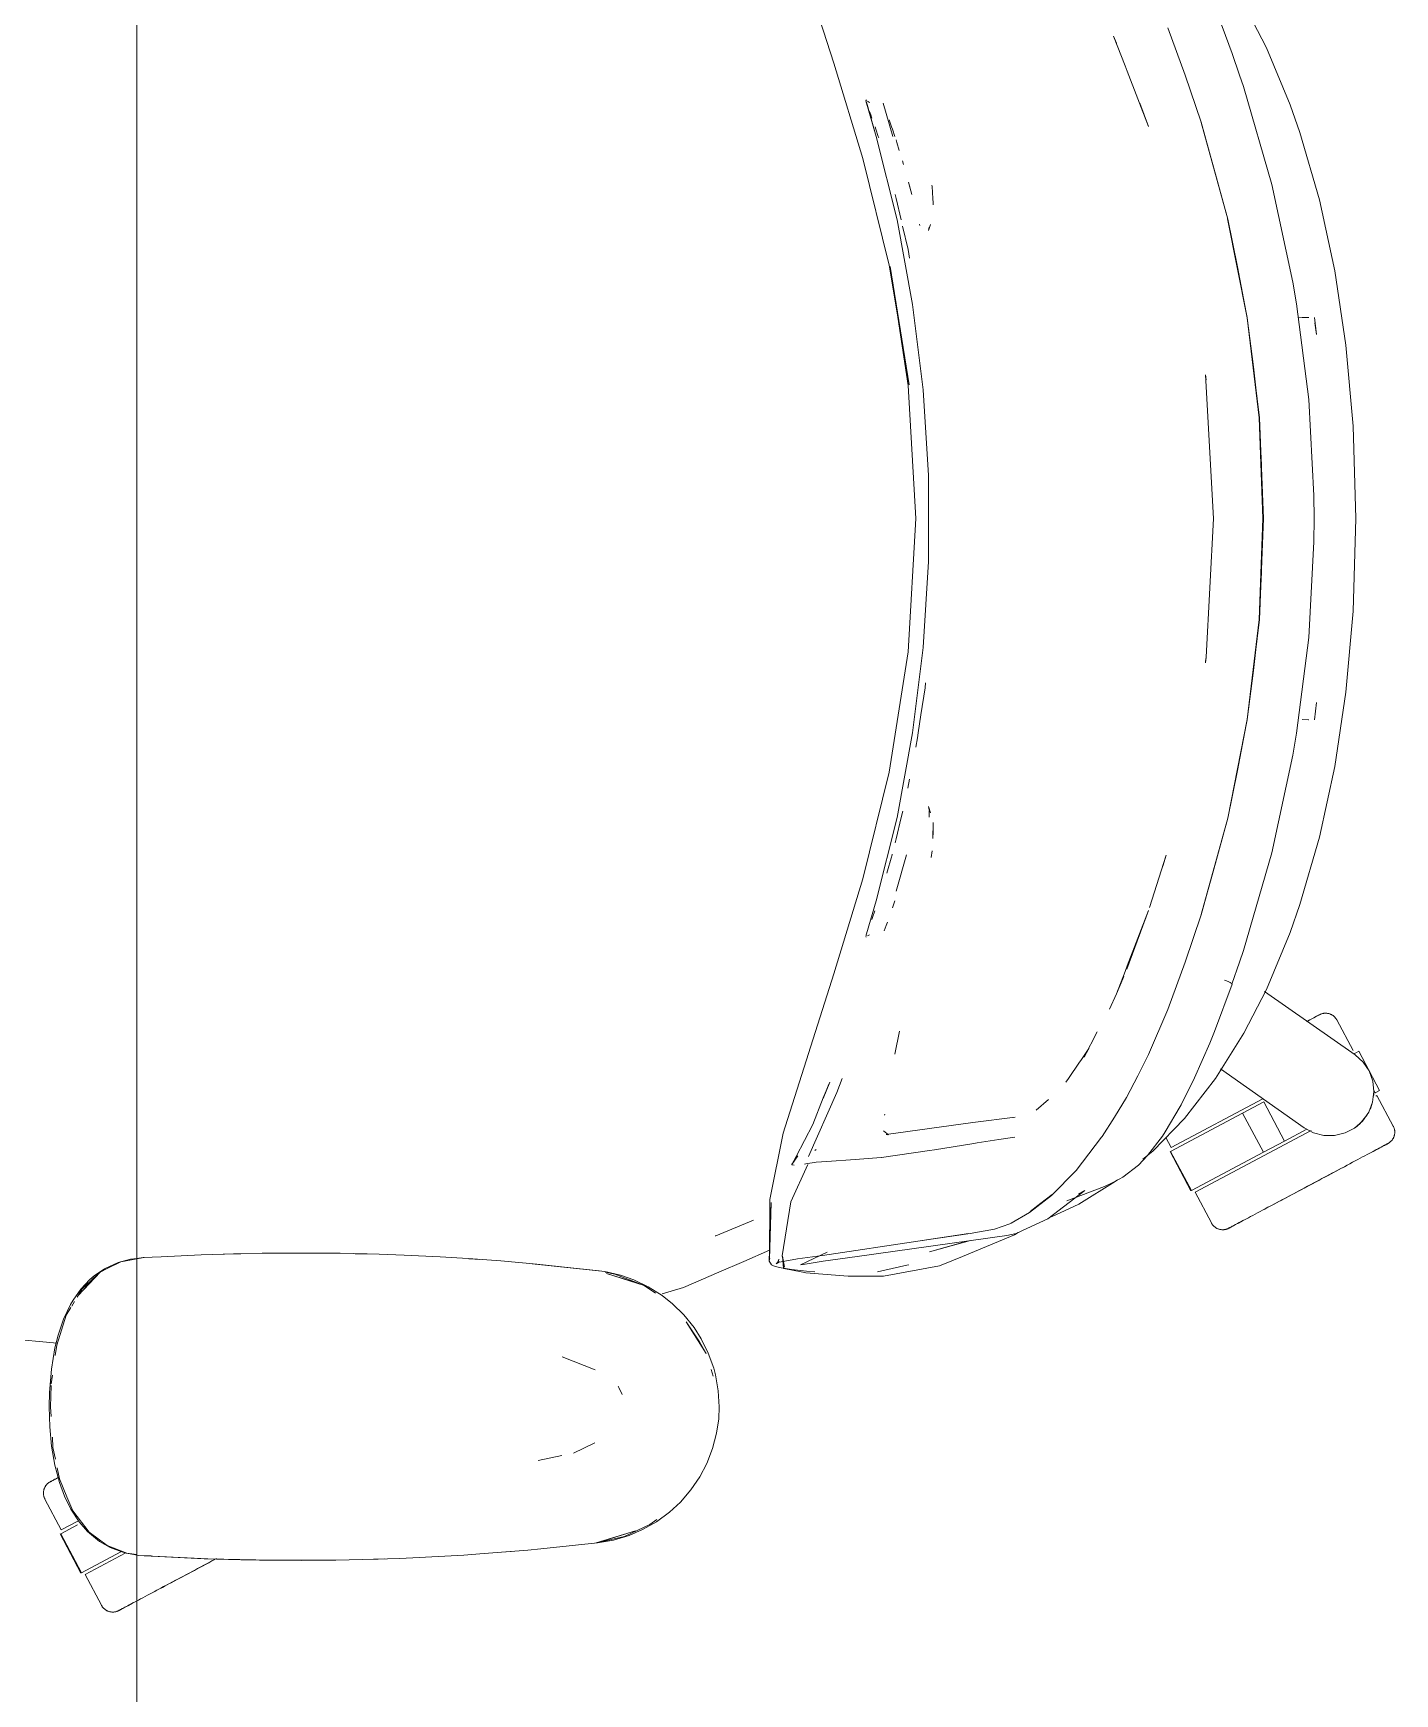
# Model space of a CAD drawing. Header units: millimetres. Extents: x 155927 to 326028, y -36033 to 97293.
# Drawn here: x 165660 to 166090, y 32821 to 33345 of the extents above; entities that cross this region are included whole.
import ezdxf

# ---------------------------------------------------------------- set-up
doc = ezdxf.new("R2010")
doc.units = ezdxf.units.MM
doc.header["$MEASUREMENT"] = 0
doc.layers.add('G-IMPT', color=8, linetype='CONTINUOUS', lineweight=9)
doc.layers.add('I-FURN', color=8, linetype='CONTINUOUS', lineweight=9)

msp = doc.modelspace()

# ---------------------------------------------------------------- linework, layer by layer
at = {"layer": 'G-IMPT'}
for p, q in [((165912.71, 33335.33), (165896.72, 33385.57)), ((166038.37, 33338.42), (166032.77, 33353.49)), ((166049.18, 33340.21), (166042.09, 33353.99)), ((166023.6, 33331.64), (166018.14, 33346.52)), ((166004.64, 33334.56), (166000.91, 33343.88)), ((166000.91, 33343.88), (166001.91, 33341.64)), ((166056.7, 33322.24), (166049.18, 33340.21)), ((165921.89, 33305.35), (165912.71, 33335.33)), ((166005.3, 33332.83), (166004.64, 33334.56)), ((166038.37, 33338.42), (166040.71, 33331.59)), ((166012.01, 33315.38), (166005.3, 33332.83)), ((166023.6, 33331.64), (166028.61, 33316.72)), ((166041.91, 33327.99), (166040.71, 33331.59)), ((165922.85, 33323.52), (165922.99, 33323.77)), ((166041.91, 33327.99), (166050.85, 33297.16)), ((165926.12, 33312.3), (165922.85, 33323.52)), ((165926.12, 33312.3), (165923.01, 33323.12)), ((165923.06, 33322.83), (165923.01, 33323.12)), ((165926.12, 33312.3), (165923.06, 33322.83)), ((165923.94, 33322.98), (165923.33, 33323.37)), ((165923.94, 33322.98), (165923.73, 33323.13)), ((165924.4, 33319.05), (165924, 33320.12)), ((165924.74, 33318.08), (165924.4, 33319.05)), ((165931.32, 33312.3), (165928.28, 33322.73)), ((166012.01, 33315.38), (166009.29, 33322.81)), ((166056.7, 33322.24), (166059.77, 33313.5)), ((165925.73, 33315.33), (165926.02, 33314.53)), ((165926.75, 33312.3), (165926.02, 33314.53)), ((165930.19, 33317.48), (165930.95, 33315.32)), ((165931.21, 33314.6), (165930.95, 33315.32)), ((165931.21, 33314.6), (165931.98, 33312.29)), ((166032.34, 33303.47), (166028.57, 33316.63)), ((166036.99, 33286.22), (166028.57, 33316.63)), ((166036.99, 33286.22), (166028.61, 33316.72)), ((166059.77, 33313.5), (166065.95, 33292.26)), ((165932.67, 33285.98), (165926.12, 33312.3)), ((165926.75, 33312.3), (165926.9, 33311.84)), ((165932.36, 33311.16), (165932.6, 33310.38)), ((165932.6, 33310.38), (165933.39, 33307.89)), ((165921.89, 33305.35), (165930.21, 33271.67)), ((165934.38, 33304.59), (165934.71, 33303.47)), ((166032.34, 33303.47), (166036.99, 33286.22)), ((165936.29, 33297.8), (165937.29, 33293.94)), ((165936.29, 33297.8), (165936.68, 33296.27)), ((165932.44, 33292.72), (165932.1, 33294)), ((165933.99, 33285.97), (165932.44, 33292.72)), ((165943.71, 33296.45), (165943.68, 33296.93)), ((165943.99, 33292.74), (165943.71, 33296.45)), ((165943.99, 33292.74), (165944.09, 33291.37)), ((166057.52, 33266.37), (166050.85, 33297.16)), ((165944.09, 33290.67), (165944.09, 33291.37)), ((166065.95, 33292.26), (166070.76, 33269.9)), ((165932.67, 33285.98), (165937.6, 33259.32)), ((165936.15, 33276.57), (165934.44, 33283.99)), ((165939.89, 33284.18), (165939.75, 33284.59)), ((165942.56, 33282.58), (165943.24, 33284.53)), ((165942.56, 33282.58), (165942.77, 33283.63)), ((166043.17, 33255.1), (166036.95, 33286.34)), ((166036.95, 33286.34), (166043.16, 33255.17)), ((166036.99, 33286.22), (166040.07, 33271.2)), ((165930.21, 33271.67), (165936.46, 33233.93)), ((165936.62, 33273.94), (165936.15, 33276.57)), ((165936.2, 33233.75), (165930.47, 33271.29)), ((165936.46, 33233.93), (165930.47, 33271.29)), ((166043.17, 33255.1), (166040.07, 33271.2)), ((166058.7, 33259.45), (166057.52, 33266.37)), ((166074.25, 33246.48), (166070.76, 33269.9)), ((165937.6, 33259.32), (165940.9, 33232.4)), ((166062.52, 33229.28), (166058.7, 33259.45)), ((166046.99, 33223.58), (166043.16, 33255.17)), ((166045.11, 33239.62), (166043.17, 33255.1)), ((166046.95, 33223.54), (166043.17, 33255.1)), ((166059.25, 33255.09), (166060.5, 33255.14)), ((166062.59, 33255.21), (166060.5, 33255.14)), ((166062.59, 33255.21), (166062.48, 33255.21)), ((166064.35, 33255.18), (166065, 33249.77)), ((166064.43, 33253.53), (166065, 33249.77)), ((166076.51, 33220.91), (166074.25, 33246.48)), ((166029.95, 33237.04), (166029.99, 33236.8)), ((166030.23, 33235.49), (166029.99, 33236.8)), ((166032.5, 33191.77), (166030, 33237.11)), ((166030, 33237.11), (166030.23, 33235.49)), ((166045.11, 33239.62), (166046.95, 33223.54)), ((165936.2, 33233.75), (165938.56, 33191.77)), ((165942.55, 33205.33), (165940.9, 33232.4)), ((166064.13, 33199.08), (166062.52, 33229.28)), ((166046.95, 33223.54), (166047.63, 33208.65)), ((166046.95, 33223.54), (166048.09, 33191.77)), ((166048.32, 33191.77), (166046.99, 33223.58)), ((166077.36, 33191.77), (166076.51, 33220.91)), ((166047.63, 33208.65), (166048.09, 33191.77)), ((165942.55, 33178.21), (165942.55, 33205.33)), ((166064.13, 33199.08), (166064.23, 33191.77)), ((165936.2, 33149.78), (165938.56, 33191.77)), ((166032.55, 33191.77), (166030.23, 33148.04)), ((166032.5, 33191.77), (166030.23, 33148.04)), ((166046.95, 33159.99), (166048.09, 33191.77)), ((166046.99, 33159.95), (166048.32, 33191.77)), ((166047.63, 33174.88), (166048.09, 33191.77)), ((166064.13, 33184.45), (166064.23, 33191.77)), ((166076.51, 33162.62), (166077.36, 33191.77)), ((166064.13, 33184.45), (166062.52, 33154.25)), ((165942.55, 33178.21), (165940.9, 33151.13)), ((166047.63, 33174.88), (166046.95, 33159.99)), ((166074.25, 33137.05), (166076.51, 33162.62)), ((166046.99, 33159.95), (166043.16, 33128.36)), ((166046.95, 33159.99), (166043.17, 33128.44)), ((166046.95, 33159.99), (166045.11, 33143.91)), ((165937.6, 33124.22), (165940.9, 33151.13)), ((166062.52, 33154.25), (166058.7, 33124.08)), ((165930.21, 33111.86), (165936.2, 33149.78)), ((166029.95, 33146.49), (166029.99, 33146.73)), ((166030.23, 33148.04), (166029.96, 33146.26)), ((166030.23, 33148.04), (166029.99, 33146.73)), ((166043.17, 33128.44), (166045.11, 33143.91)), ((165940.22, 33129.84), (165941.52, 33138.37)), ((165941.52, 33138.37), (165941.7, 33140.03)), ((166070.76, 33113.63), (166074.25, 33137.05)), ((166064.35, 33128.35), (166065, 33133.77)), ((165940.22, 33129.84), (165939.37, 33124.22)), ((166036.99, 33097.31), (166043.17, 33128.44)), ((166036.99, 33097.31), (166043.16, 33128.36)), ((166043.17, 33128.44), (166040.07, 33112.33)), ((166060.5, 33128.39), (166062.59, 33128.32)), ((166062.59, 33128.32), (166062.48, 33128.32)), ((165932.67, 33097.55), (165937.6, 33124.22)), ((165938.57, 33119.69), (165939.13, 33122.59)), ((165939.37, 33124.22), (165939.13, 33122.59)), ((166058.7, 33124.08), (166057.52, 33117.16)), ((166050.85, 33086.37), (166057.52, 33117.16)), ((165930.21, 33111.86), (165921.89, 33078.18)), ((165936.65, 33109.58), (165936.11, 33106.77)), ((166036.99, 33097.31), (166040.07, 33112.33)), ((166065.95, 33091.27), (166070.76, 33113.63)), ((165934.45, 33099.54), (165933.99, 33097.56)), ((165942.77, 33099.91), (165942.56, 33100.95)), ((165942.56, 33100.95), (165943.24, 33099)), ((165942.78, 33099.72), (165942.81, 33097.6)), ((165932.67, 33097.55), (165926.12, 33071.23)), ((165932.44, 33090.81), (165933.99, 33097.56)), ((165942.82, 33097.74), (165942.81, 33097.6)), ((165944.1, 33095.9), (165944.01, 33090.84)), ((165944.1, 33095.9), (165944.09, 33093.11)), ((166036.99, 33097.31), (166028.57, 33066.9)), ((166036.99, 33097.31), (166028.61, 33066.81)), ((166032.34, 33080.06), (166036.99, 33097.31)), ((165932.44, 33090.81), (165932.1, 33089.51)), ((165944.01, 33090.84), (165944.09, 33093.11)), ((166059.77, 33070.03), (166065.95, 33091.27)), ((165930.82, 33084.65), (165929.7, 33080.66)), ((165930.82, 33084.65), (165931.14, 33085.79)), ((165931.14, 33085.79), (165931.18, 33085.97)), ((165932.41, 33074.33), (165935.61, 33085.77)), ((165943.7, 33087.05), (165943.48, 33084.95)), ((166017.54, 33085.62), (166012.29, 33069.14)), ((166017.54, 33085.62), (166016.47, 33082.19)), ((166050.85, 33086.37), (166041.91, 33055.54)), ((165912.71, 33048.21), (165921.89, 33078.18)), ((165929.7, 33080.66), (165929.5, 33079.97)), ((166032.34, 33080.06), (166028.57, 33066.9)), ((165926.12, 33071.23), (165923.05, 33060.8)), ((165924.96, 33066.03), (165925.71, 33068.13)), ((165931.96, 33071.24), (165931.24, 33069.02)), ((166012.01, 33068.15), (166005.19, 33049.74)), ((166012.01, 33068.15), (166005.3, 33050.7)), ((166059.77, 33070.03), (166056.7, 33061.29)), ((165924.96, 33066.03), (165924.72, 33065.37)), ((165929.25, 33063.48), (165928.64, 33061.82)), ((165929.25, 33063.48), (165929.62, 33064.49)), ((166028.61, 33066.81), (166023.6, 33051.89)), ((165922.85, 33060.01), (165922.91, 33060.23)), ((165922.94, 33059.77), (165922.85, 33060.01)), ((165922.91, 33060.23), (165922.98, 33060.53)), ((165922.98, 33060.53), (165923.05, 33060.8)), ((165923.94, 33060.55), (165923.33, 33060.16)), ((165923.94, 33060.55), (165923.73, 33060.4)), ((166056.7, 33061.29), (166049.18, 33043.32)), ((166018.14, 33037.01), (166023.6, 33051.89)), ((166038.31, 33045), (166040.71, 33051.94)), ((166041.91, 33055.54), (166040.71, 33051.94)), ((165912.71, 33048.21), (165896.72, 32997.96)), ((166001.91, 33041.89), (166004.64, 33048.97)), ((166001.91, 33041.89), (166004.22, 33047.34)), ((166005.3, 33050.7), (166004.64, 33048.97)), ((166037.08, 33045.79), (166036.02, 33046.21)), ((166036.02, 33046.21), (166036.61, 33045.99)), ((165999.72, 33037.05), (166001.91, 33041.89)), ((166032.77, 33030.04), (166038.34, 33045)), ((166037.08, 33045.79), (166036.61, 33045.99)), ((166037.08, 33045.79), (166037.72, 33045.51)), ((166037.08, 33045.79), (166037.9, 33045.41)), ((166037.72, 33045.51), (166037.9, 33045.41)), ((166038.31, 33045.14), (166037.9, 33045.41)), ((166037.9, 33045.41), (166038.3, 33045.18)), ((166038.31, 33045.14), (166038.3, 33045.18)), ((166038.34, 33045), (166038.31, 33045.14)), ((166038.31, 33045.14), (166038.31, 33045)), ((166042.09, 33029.54), (166049.18, 33043.32)), ((166018.14, 33037.01), (166011.97, 33022.79)), ((165933.43, 33030.09), (165932.02, 33022.84)), ((165995.83, 33029.98), (165991.66, 33021.9)), ((166026.52, 33015.4), (166031.29, 33026.36)), ((166031.29, 33026.36), (166032.77, 33030.04)), ((166033.12, 33015.25), (166042.09, 33029.54)), ((165990.21, 33020.34), (165986.71, 33015.2)), ((165990.6, 33020.92), (165990.21, 33020.34)), ((165993.16, 33024.67), (165990.6, 33020.92)), ((165993.16, 33024.67), (165991.66, 33021.9)), ((166008.58, 33016.06), (166011.97, 33022.79)), ((165915.4, 33015.25), (165913.7, 33010.79)), ((165986.71, 33015.2), (165985.96, 33014.1)), ((166008.58, 33016.06), (166005.01, 33009.27)), ((166026.52, 33015.4), (166021.99, 33006.35)), ((166026.3, 33014.96), (166021.99, 33006.35)), ((166026.52, 33015.4), (166022.3, 33006.95)), ((166033.12, 33015.25), (166023.31, 33002.65)), ((166026.3, 33014.96), (166026.52, 33015.4)), ((165913.7, 33010.79), (165904.77, 32990.63)), ((165911.42, 33014.05), (165909.39, 33008.94)), ((165909.39, 33008.94), (165911.19, 33013.47)), ((165909.4, 33009.15), (165911.42, 33014.05)), ((165906.15, 33000.68), (165909.4, 33009.15)), ((165980.44, 33008.57), (165976.53, 33005.23)), ((166001.24, 33003.04), (166005.01, 33009.27)), ((166021.99, 33006.35), (166017.26, 32998.35)), ((166021.99, 33006.35), (166022.3, 33006.95)), ((165906.15, 33000.68), (165900.87, 32990.57)), ((165928.75, 33003.62), (165928.8, 33003.97)), ((165956.59, 33001.29), (165929.25, 32997.56)), ((165956.59, 33001.29), (165969.94, 33003.07)), ((165969.94, 33003.07), (165969.47, 33002.93)), ((166001.24, 33003.04), (165997.36, 32996.94)), ((166013.35, 32992.35), (166023.31, 33002.65)), ((165896.72, 32997.96), (165892.53, 32977.01)), ((165928.4, 32998.67), (165929.96, 32997.43)), ((165929.25, 32997.56), (165929.52, 32997.51)), ((165929.75, 32997.47), (165929.52, 32997.51)), ((165944.51, 32992.75), (165956.28, 32994.61)), ((165957.94, 32994.88), (165956.28, 32994.61)), ((165964.78, 32995.94), (165957.94, 32994.88)), ((165964.78, 32995.94), (165969.85, 32996.68)), ((165989.17, 32986.25), (165997.19, 32996.69)), ((165997.19, 32996.69), (165997.36, 32996.94)), ((166011.68, 32990.93), (166016.4, 32997.06)), ((166016.4, 32997.06), (166017.26, 32998.35)), ((165899.52, 32988.12), (165901.36, 32990.82)), ((165899.52, 32988.12), (165900.87, 32990.57)), ((165906.79, 32988.73), (165904.33, 32988.45)), ((165907.15, 32992.8), (165906.71, 32992.53)), ((165906.79, 32988.73), (165907.16, 32988.78)), ((165910.57, 32989.03), (165907.16, 32988.78)), ((165910.57, 32989.03), (165919.42, 32989.66)), ((165927.66, 32990.28), (165919.42, 32989.66)), ((165927.74, 32990.29), (165927.66, 32990.28)), ((165927.74, 32990.29), (165942.96, 32992.5)), ((165942.96, 32992.5), (165944.51, 32992.75)), ((166011.68, 32990.93), (166008.79, 32987.91)), ((166010.18, 32989.76), (166013.35, 32992.35)), ((165899.16, 32976.31), (165904.53, 32988.14)), ((165899.52, 32988.12), (165899.48, 32988.28)), ((165899.54, 32987.99), (165899.52, 32988.12)), ((165900.23, 32987.84), (165899.54, 32987.99)), ((165903.5, 32988.15), (165904.27, 32988.43)), ((165904.33, 32988.45), (165904.27, 32988.43)), ((165981.43, 32978.35), (165989.17, 32986.25)), ((166002.79, 32983.43), (166000.35, 32982.26)), ((166002.79, 32983.43), (166003.92, 32984.05)), ((166003.92, 32984.05), (166008.79, 32987.91)), ((165981.43, 32978.35), (165974.47, 32972.93)), ((165974.69, 32973.26), (165981.64, 32978.66)), ((165981.64, 32978.66), (165978.07, 32975.85)), ((165991.87, 32979.91), (165980.22, 32970.99)), ((165986.22, 32976.68), (165998.12, 32981.19)), ((165991.87, 32979.91), (165989.92, 32978.79)), ((166001.43, 32982.74), (165989.98, 32975.62)), ((166000.35, 32982.26), (165998.12, 32981.19)), ((166001.43, 32982.74), (166002.2, 32983.24)), ((165892.97, 32976.12), (165892.38, 32957.68)), ((165892.53, 32977.01), (165892.48, 32958.14)), ((165892.97, 32976.12), (165892.48, 32958.14)), ((165899.16, 32976.31), (165896.44, 32959.26)), ((165974.47, 32972.93), (165968.63, 32969.64)), ((165974.69, 32973.26), (165978.07, 32975.85)), ((165989.98, 32975.62), (165981.35, 32971.64)), ((165887.38, 32970.58), (165875.53, 32965.65)), ((165963.42, 32967.68), (165955.75, 32966.38)), ((165968.21, 32969.43), (165963.42, 32967.68)), ((165968.21, 32969.43), (165968.63, 32969.64)), ((165973.65, 32967.93), (165970.28, 32966.36)), ((165980.22, 32970.99), (165973.65, 32967.93)), ((165875.26, 32965.55), (165875.53, 32965.65)), ((165939.98, 32963.98), (165909.11, 32959.43)), ((165920.07, 32959.04), (165967.29, 32965.71)), ((165939.98, 32963.98), (165955.17, 32966.31)), ((165940.59, 32964.08), (165955.75, 32966.38)), ((165940.59, 32964.08), (165955.17, 32966.31)), ((165942.87, 32960.59), (165955.82, 32964.09)), ((165942.87, 32960.59), (165954.76, 32963.94)), ((165969.72, 32965.87), (165953.27, 32959.08)), ((165967.29, 32965.71), (165970.28, 32966.36)), ((165970.89, 32966.65), (165969.72, 32965.87)), ((165683.53, 32955.26), (165687.79, 32957.36)), ((165690.9, 32958.23), (165686.95, 32957.16)), ((165687.79, 32957.36), (165692.83, 32958.3)), ((165692.83, 32958.47), (165690.9, 32958.23)), ((165692.83, 32958.3), (165695.13, 32958.73)), ((165694.91, 32958.73), (165692.83, 32958.47)), ((165700.57, 32959.01), (165694.91, 32958.73)), ((165700.57, 32959.01), (165713.13, 32959.63)), ((165716.68, 32959.75), (165713.13, 32959.63)), ((165732.35, 32960.13), (165716.68, 32959.75)), ((165720.08, 32959.81), (165723.4, 32959.95)), ((165725.62, 32959.95), (165723.4, 32959.95)), ((165732.35, 32960.13), (165736.86, 32960.18)), ((165736.86, 32960.18), (165751.57, 32960.18)), ((165757.04, 32960.1), (165751.57, 32960.18)), ((165757.04, 32960.1), (165769.35, 32959.81)), ((165763.82, 32959.97), (165761.74, 32959.97)), ((165765.48, 32959.89), (165763.82, 32959.97)), ((165777.23, 32959.51), (165769.35, 32959.81)), ((165777.23, 32959.51), (165788.54, 32958.97)), ((165797.41, 32958.41), (165788.54, 32958.97)), ((165797.41, 32958.41), (165807.69, 32957.68)), ((165799.45, 32958.28), (165797.55, 32958.37)), ((165799.45, 32958.28), (165800.87, 32958.14)), ((165819.09, 32956.7), (165807.69, 32957.68)), ((165876.49, 32954.13), (165884.32, 32957.55)), ((165884.32, 32957.55), (165892.49, 32961.11)), ((165892.35, 32957.56), (165892.54, 32958.42)), ((165892.35, 32957.56), (165892.75, 32956.99)), ((165892.38, 32957.68), (165892.48, 32958.14)), ((165892.48, 32958.14), (165892.52, 32958.31)), ((165892.54, 32958.42), (165892.52, 32958.31)), ((165895.61, 32957.38), (165894.51, 32956.82)), ((165895.01, 32957.21), (165894.51, 32956.82)), ((165894.99, 32957.21), (165901.26, 32958.32)), ((165895.61, 32957.38), (165894.99, 32957.21)), ((165895.33, 32957.75), (165895.01, 32957.21)), ((165895.33, 32957.75), (165895.41, 32958.25)), ((165897.13, 32955.68), (165896.44, 32959.26)), ((165897.13, 32955.68), (165896.5, 32959.22)), ((165896.5, 32959.22), (165896.89, 32955.27)), ((165909.11, 32959.43), (165901.26, 32958.32)), ((165910.66, 32960.41), (165902.23, 32956.41)), ((165903.09, 32956.55), (165908.11, 32957.38)), ((165908.11, 32957.38), (165909.41, 32957.6)), ((165920.07, 32959.04), (165909.41, 32957.6)), ((165946.05, 32956.09), (165949.91, 32957.69)), ((165953.27, 32959.08), (165949.91, 32957.69)), ((165674.39, 32946.76), (165681.29, 32954.15)), ((165675.58, 32948.85), (165681.29, 32954.15)), ((165678.08, 32951.84), (165679.4, 32952.97)), ((165681.29, 32954.15), (165678.88, 32951.92)), ((165682.62, 32955.18), (165679.4, 32952.97)), ((165683.53, 32955.26), (165681.29, 32954.15)), ((165682.62, 32955.18), (165686.95, 32957.16)), ((165840.53, 32954.35), (165817.57, 32956.8)), ((165817.57, 32956.8), (165837.71, 32954.68)), ((165840.53, 32954.35), (165819.09, 32956.7)), ((165840.53, 32954.35), (165837.71, 32954.68)), ((165840.53, 32954.35), (165845.49, 32953.19)), ((165840.6, 32954.13), (165843.66, 32953.55)), ((165852.88, 32949.95), (165841.03, 32953.76)), ((165850.17, 32950.85), (165841.03, 32953.76)), ((165843.66, 32953.55), (165852.88, 32949.95)), ((165849.62, 32951.74), (165845.49, 32953.19)), ((165865.36, 32949.27), (165876.49, 32954.13)), ((165893.12, 32956.49), (165892.75, 32956.99)), ((165893.12, 32956.49), (165893.66, 32956.17)), ((165895.52, 32955.62), (165893.66, 32956.17)), ((165898.8, 32955.09), (165895.52, 32955.62)), ((165899.21, 32954.83), (165896.89, 32955.27)), ((165898.8, 32955.09), (165899.42, 32955.01)), ((165899.21, 32954.83), (165903.46, 32954.01)), ((165904.1, 32954.49), (165899.42, 32955.01)), ((165902.23, 32956.41), (165903.09, 32956.55)), ((165903.93, 32953.97), (165903.46, 32954.01)), ((165913.26, 32953.17), (165903.93, 32953.97)), ((165904.1, 32954.49), (165906.69, 32954.28)), ((165913.26, 32953.17), (165917.21, 32952.83)), ((165917.21, 32952.83), (165921.38, 32952.83)), ((165928.35, 32952.86), (165921.38, 32952.83)), ((165926.49, 32954.27), (165935.79, 32956.31)), ((165928.35, 32952.86), (165946.05, 32956.09)), ((165935.79, 32956.31), (165936.37, 32956.46)), ((165675.21, 32948.79), (165672.77, 32945.34)), ((165674.06, 32946.3), (165675.58, 32948.85)), ((165674.39, 32946.76), (165675.67, 32948.23)), ((165678.08, 32951.84), (165675.21, 32948.79)), ((165675.8, 32948.38), (165678.88, 32951.92)), ((165854.2, 32949.55), (165849.62, 32951.74)), ((165852.88, 32949.95), (165850.17, 32950.85)), ((165852.88, 32949.95), (165856.46, 32947.52)), ((165854.2, 32949.55), (165858.53, 32946.82)), ((165865.36, 32949.27), (165858.53, 32947.3)), ((165861.84, 32944.2), (165858.53, 32946.82)), ((165669.76, 32939.33), (165671.96, 32943.97)), ((165670.62, 32940.55), (165672.09, 32943)), ((165671.96, 32943.97), (165672.77, 32945.34)), ((165672.37, 32943.47), (165673.23, 32944.91)), ((165865.44, 32940.65), (165861.84, 32944.2)), ((165667.59, 32931.15), (165670.62, 32940.55)), ((165668.02, 32934.24), (165669.76, 32939.33)), ((165865.44, 32940.65), (165868.63, 32936.68)), ((165872.49, 32928.52), (165866.17, 32938.47)), ((165870.33, 32932.2), (165866.17, 32938.47)), ((165870.9, 32933.13), (165868.63, 32936.68)), ((165667.72, 32931.78), (165651.84, 32933.22)), ((165668.02, 32934.24), (165667.04, 32930.31)), ((165667.13, 32927.86), (165667.59, 32931.15)), ((165872.49, 32928.52), (165870.33, 32932.2)), ((165873.14, 32928.62), (165870.9, 32933.13)), ((165667.04, 32930.31), (165665.92, 32923.55)), ((165827.01, 32927.45), (165837.43, 32923.3)), ((165873.14, 32928.62), (165874.85, 32923.85)), ((165665.35, 32916.24), (165665.92, 32923.55)), ((165665.86, 32918.9), (165666.26, 32921.68)), ((165874.05, 32923.41), (165874.67, 32921.38)), ((165875.41, 32921.72), (165874.85, 32923.85)), ((165876.29, 32916.77), (165875.41, 32921.72)), ((165665.35, 32916.24), (165665.26, 32911.73)), ((165665.85, 32918.4), (165665.63, 32911.73)), ((165844.96, 32917.78), (165844.66, 32918.23)), ((165845.97, 32915.56), (165844.96, 32917.78)), ((165876.59, 32911.73), (165876.29, 32916.77)), ((165665.26, 32911.73), (165665.44, 32905.39)), ((165665.82, 32908.62), (165665.63, 32911.73)), ((165876.59, 32911.73), (165876.42, 32907.88)), ((165666, 32899.24), (165665.44, 32905.39)), ((165875.77, 32903.37), (165876.42, 32907.88)), ((165666.42, 32898.9), (165666.22, 32902.11)), ((165837.34, 32900.35), (165830.56, 32897.08)), ((165875.77, 32903.37), (165874.51, 32898.5)), ((165666, 32899.24), (165667, 32893.31)), ((165667.19, 32895.15), (165666.42, 32898.9)), ((165819.51, 32894.75), (165826.94, 32896.32)), ((165872.67, 32893.79), (165874.51, 32898.5)), ((165668.43, 32887.83), (165667, 32893.31)), ((165668.46, 32888.94), (165667.75, 32892.41)), ((165870.48, 32889.63), (165867.65, 32885.46)), ((165870.48, 32889.63), (165872.67, 32893.79)), ((165668.43, 32887.83), (165670.02, 32883.5)), ((165668.46, 32888.94), (165670.79, 32883.32)), ((165867.65, 32885.46), (165864.33, 32881.63)), ((165672, 32879.42), (165670.02, 32883.5)), ((165672.63, 32878.93), (165670.79, 32883.32)), ((165672, 32879.42), (165674.66, 32875.37)), ((165677.84, 32872.14), (165672.63, 32878.93)), ((165860.89, 32878.46), (165864.33, 32881.63)), ((165674.66, 32875.37), (165677.32, 32872.34)), ((165846.68, 32870.82), (165854.74, 32874.56)), ((165852.37, 32872.95), (165856.81, 32875.46)), ((165856.85, 32876.15), (165854.74, 32874.56)), ((165860.89, 32878.46), (165856.81, 32875.46)), ((165681.06, 32869.26), (165677.32, 32872.34)), ((165683.47, 32867.97), (165677.84, 32872.14)), ((165684.5, 32867.3), (165681.06, 32869.26)), ((165820.3, 32866.87), (165838.22, 32868.78)), ((165837.71, 32868.78), (165850.17, 32872.61)), ((165837.71, 32868.78), (165841.03, 32869.7)), ((165838.22, 32868.78), (165843.27, 32869.67)), ((165846.68, 32870.82), (165838.28, 32868.91)), ((165850.17, 32872.61), (165841.03, 32869.7)), ((165848.13, 32871.14), (165843.27, 32869.67)), ((165852.37, 32872.95), (165848.13, 32871.14)), ((165689.66, 32865.56), (165683.47, 32867.97)), ((165684.5, 32867.3), (165688.14, 32865.91)), ((165689.49, 32865.54), (165688.14, 32865.91)), ((165689.49, 32865.54), (165691.88, 32865.1)), ((165689.66, 32865.56), (165692.83, 32865.08)), ((165693.53, 32864.84), (165691.88, 32865.1)), ((165714.1, 32863.79), (165693.53, 32864.84)), ((165715.31, 32863.76), (165693.53, 32864.84)), ((165693.53, 32864.84), (165695.13, 32864.73)), ((165697.37, 32864.65), (165695.13, 32864.73)), ((165715.31, 32863.76), (165695.13, 32864.73)), ((165735.5, 32863.29), (165714.1, 32863.79)), ((165725.66, 32863.45), (165714.1, 32863.79)), ((165714.1, 32863.79), (165715.31, 32863.76)), ((165735.5, 32863.29), (165715.31, 32863.76)), ((165755.68, 32863.34), (165725.66, 32863.45)), ((165735.5, 32863.29), (165725.66, 32863.45)), ((165725.66, 32863.45), (165744.89, 32863.25)), ((165733.46, 32863.31), (165731.55, 32863.38)), ((165735.61, 32863.33), (165733.46, 32863.31)), ((165755.68, 32863.34), (165735.5, 32863.29)), ((165755.68, 32863.34), (165744.89, 32863.25)), ((165755.68, 32863.34), (165764.1, 32863.5)), ((165775.86, 32863.89), (165764.1, 32863.5)), ((165769.04, 32863.64), (165767.54, 32863.63)), ((165770.97, 32863.75), (165769.04, 32863.64)), ((165775.86, 32863.89), (165781.88, 32864.14)), ((165796.02, 32864.95), (165781.88, 32864.14)), ((165801.11, 32865.28), (165796.02, 32864.95)), ((165801.11, 32865.28), (165816.17, 32866.53)), ((165809.29, 32865.93), (165810.97, 32866.1)), ((165816.17, 32866.53), (165820.3, 32866.87))]:
    msp.add_line(p, q, dxfattribs=at)
at = {"layer": 'I-FURN'}
for p, q in [((165692.83, 32636.19), (165692.83, 34236.19)), ((165692.83, 34236.19), (165692.83, 32636.19)), ((166048.56, 33042.64), (166077.15, 33022.63)), ((166067.01, 33035.72), (166067.17, 33035.75)), ((166067.17, 33035.75), (166067.33, 33035.78)), ((166067.33, 33035.78), (166067.49, 33035.8)), ((166067.49, 33035.8), (166067.65, 33035.81)), ((166067.65, 33035.81), (166067.81, 33035.81)), ((166067.81, 33035.81), (166067.97, 33035.81)), ((166067.97, 33035.81), (166068.14, 33035.8)), ((166068.14, 33035.8), (166068.3, 33035.79)), ((166068.3, 33035.79), (166068.46, 33035.76)), ((166068.46, 33035.76), (166068.61, 33035.74)), ((166068.61, 33035.74), (166068.77, 33035.7)), ((166061.82, 33033.14), (166062.36, 33033.43)), ((166062.63, 33033.57), (166062.12, 33033.3)), ((166062.36, 33033.43), (166062.86, 33033.69)), ((166063.12, 33033.83), (166062.63, 33033.57)), ((166062.86, 33033.69), (166063.33, 33033.94)), ((166063.56, 33034.07), (166063.12, 33033.83)), ((166063.33, 33033.94), (166063.76, 33034.17)), ((166063.97, 33034.28), (166063.56, 33034.07)), ((166063.76, 33034.17), (166064.15, 33034.38)), ((166064.34, 33034.48), (166063.97, 33034.28)), ((166064.15, 33034.38), (166064.5, 33034.57)), ((166064.68, 33034.66), (166064.34, 33034.48)), ((166064.5, 33034.57), (166064.82, 33034.74)), ((166064.98, 33034.82), (166064.68, 33034.66)), ((166064.82, 33034.74), (166065.1, 33034.88)), ((166065.24, 33034.96), (166064.98, 33034.82)), ((166065.1, 33034.88), (166065.34, 33035.01)), ((166065.46, 33035.07), (166065.24, 33034.96)), ((166065.34, 33035.01), (166065.54, 33035.12)), ((166065.64, 33035.17), (166065.46, 33035.07)), ((166065.54, 33035.12), (166065.7, 33035.21)), ((166065.78, 33035.24), (166065.64, 33035.17)), ((166065.7, 33035.21), (166065.83, 33035.27)), ((166065.88, 33035.3), (166065.78, 33035.24)), ((166065.83, 33035.27), (166065.91, 33035.31)), ((166065.94, 33035.33), (166065.88, 33035.3)), ((166065.91, 33035.31), (166065.95, 33035.34)), ((166065.96, 33035.34), (166065.94, 33035.33)), ((166065.95, 33035.34), (166065.96, 33035.34)), ((166065.96, 33035.34), (166066.1, 33035.41)), ((166066.1, 33035.41), (166066.25, 33035.48)), ((166066.25, 33035.48), (166066.4, 33035.54)), ((166066.4, 33035.54), (166066.55, 33035.6)), ((166066.55, 33035.6), (166066.7, 33035.64)), ((166066.7, 33035.64), (166066.86, 33035.69)), ((166066.86, 33035.69), (166067.01, 33035.72)), ((166068.77, 33035.7), (166068.93, 33035.66)), ((166068.93, 33035.66), (166069.08, 33035.62)), ((166069.08, 33035.62), (166069.24, 33035.56)), ((166069.24, 33035.56), (166069.39, 33035.51)), ((166069.39, 33035.51), (166069.53, 33035.44)), ((166069.53, 33035.44), (166069.68, 33035.37)), ((166069.68, 33035.37), (166069.82, 33035.3)), ((166069.82, 33035.3), (166069.96, 33035.21)), ((166069.96, 33035.21), (166070.09, 33035.13)), ((166070.09, 33035.13), (166070.23, 33035.03)), ((166070.23, 33035.03), (166070.36, 33034.94)), ((166070.36, 33034.94), (166070.48, 33034.83)), ((166070.48, 33034.83), (166070.6, 33034.73)), ((166070.6, 33034.73), (166070.71, 33034.61)), ((166070.71, 33034.61), (166070.83, 33034.5)), ((166070.83, 33034.5), (166070.93, 33034.38)), ((166070.93, 33034.38), (166071.03, 33034.25)), ((166071.03, 33034.25), (166071.13, 33034.12)), ((166071.13, 33034.12), (166071.22, 33033.99)), ((166071.22, 33033.99), (166071.31, 33033.85)), ((166071.31, 33033.85), (166071.39, 33033.71)), ((166071.39, 33033.71), (166071.41, 33033.67)), ((166076.56, 33023.99), (166071.41, 33033.67)), ((166076.91, 33023.04), (166078.31, 33023.78)), ((166077, 33023.09), (166076.91, 33023.04)), ((166077.15, 33022.63), (166079.66, 33020.37)), ((166084.88, 33011.42), (166078.31, 33023.78)), ((166079.66, 33020.37), (166081.56, 33017.58)), ((166061.1, 32999.7), (166034.67, 33018.21)), ((166081.56, 33017.58), (166082.73, 33014.42)), ((166083.11, 33011.07), (166082.69, 33007.72)), ((166082.73, 33014.42), (166083.11, 33011.07)), ((166083.08, 33011.44), (166083.48, 33010.68)), ((166084.88, 33011.42), (166083.48, 33010.68)), ((166083.48, 33010.68), (166083.57, 33010.73)), ((166083.69, 33009.66), (166084.07, 33009.86)), ((166089.22, 33000.17), (166084.07, 33009.86)), ((166018.98, 32992.24), (166041.69, 33004.32)), ((166019.17, 32993.47), (166048.1, 33008.85)), ((166041.69, 33004.32), (166048.33, 33007.85)), ((166048.26, 32991.95), (166041.69, 33004.32)), ((166054.9, 32995.48), (166048.33, 33007.85)), ((166081.47, 33004.58), (166079.53, 33001.81)), ((166082.69, 33007.72), (166081.47, 33004.58)), ((166061.96, 32999.24), (166054.9, 32995.48)), ((166064.07, 32998.11), (166061.1, 32999.7)), ((166076.99, 32999.59), (166074, 32998.05)), ((166079.53, 33001.81), (166076.99, 32999.59)), ((166077.28, 32999.8), (166078.7, 33000.95)), ((166078.7, 33000.95), (166080.99, 33003.74)), ((166089.22, 33000.17), (166089.29, 33000.03)), ((166089.29, 33000.03), (166089.36, 32999.88)), ((166089.36, 32999.88), (166089.42, 32999.73)), ((166089.42, 32999.73), (166089.47, 32999.58)), ((166089.47, 32999.58), (166089.52, 32999.43)), ((166089.52, 32999.43), (166089.57, 32999.27)), ((166089.57, 32999.27), (166089.6, 32999.12)), ((166089.6, 32999.12), (166089.63, 32998.96)), ((166017.49, 32996.63), (166019.17, 32993.47)), ((166026.68, 32979.34), (166063.28, 32998.81)), ((166054.9, 32995.48), (166048.26, 32991.95)), ((166067.34, 32997.28), (166064.07, 32998.11)), ((166070.72, 32997.26), (166067.34, 32997.28)), ((166074, 32998.05), (166070.72, 32997.26)), ((166085.94, 32993.87), (166085.57, 32993.67)), ((166085.74, 32993.76), (166086.1, 32993.95)), ((166086.28, 32994.05), (166085.94, 32993.87)), ((166086.1, 32993.95), (166086.42, 32994.12)), ((166086.57, 32994.2), (166086.28, 32994.05)), ((166086.42, 32994.12), (166086.7, 32994.27)), ((166086.83, 32994.34), (166086.57, 32994.2)), ((166086.7, 32994.27), (166086.94, 32994.4)), ((166087.05, 32994.46), (166086.83, 32994.34)), ((166086.94, 32994.4), (166087.14, 32994.5)), ((166087.23, 32994.55), (166087.05, 32994.46)), ((166087.14, 32994.5), (166087.3, 32994.59)), ((166087.37, 32994.63), (166087.23, 32994.55)), ((166087.3, 32994.59), (166087.42, 32994.65)), ((166087.47, 32994.68), (166087.37, 32994.63)), ((166087.42, 32994.65), (166087.5, 32994.7)), ((166087.53, 32994.71), (166087.47, 32994.68)), ((166087.5, 32994.7), (166087.55, 32994.72)), ((166087.55, 32994.72), (166087.53, 32994.71)), ((166087.59, 32994.74), (166087.55, 32994.72)), ((166087.55, 32994.72), (166087.55, 32994.72)), ((166087.73, 32994.82), (166087.59, 32994.74)), ((166087.87, 32994.91), (166087.73, 32994.82)), ((166088, 32995), (166087.87, 32994.91)), ((166088.13, 32995.1), (166088, 32995)), ((166088.25, 32995.2), (166088.13, 32995.1)), ((166088.38, 32995.3), (166088.25, 32995.2)), ((166088.49, 32995.42), (166088.38, 32995.3)), ((166088.6, 32995.53), (166088.49, 32995.42)), ((166088.71, 32995.65), (166088.6, 32995.53)), ((166088.82, 32995.78), (166088.71, 32995.65)), ((166088.91, 32995.9), (166088.82, 32995.78)), ((166089.01, 32996.04), (166088.91, 32995.9)), ((166089.09, 32996.17), (166089.01, 32996.04)), ((166089.17, 32996.31), (166089.09, 32996.17)), ((166089.25, 32996.45), (166089.17, 32996.31)), ((166089.32, 32996.6), (166089.25, 32996.45)), ((166089.39, 32996.74), (166089.32, 32996.6)), ((166089.44, 32996.9), (166089.39, 32996.74)), ((166089.5, 32997.05), (166089.44, 32996.9)), ((166089.54, 32997.2), (166089.5, 32997.05)), ((166089.58, 32997.36), (166089.54, 32997.2)), ((166089.62, 32997.52), (166089.58, 32997.36)), ((166089.64, 32997.67), (166089.62, 32997.52)), ((166089.63, 32998.96), (166089.66, 32998.8)), ((166089.66, 32997.83), (166089.64, 32997.67)), ((166089.66, 32998.8), (166089.67, 32998.64)), ((166089.68, 32997.99), (166089.66, 32997.83)), ((166089.67, 32998.64), (166089.69, 32998.48)), ((166089.69, 32998.16), (166089.68, 32997.99)), ((166089.69, 32998.48), (166089.69, 32998.32)), ((166089.69, 32998.32), (166089.69, 32998.16)), ((166018.81, 32992.15), (166025.38, 32979.79)), ((166025.55, 32979.88), (166018.98, 32992.24)), ((166048.26, 32991.95), (166025.55, 32979.88)), ((166075.54, 32988.33), (166076.38, 32988.79)), ((166076.38, 32988.79), (166077.21, 32989.22)), ((166077.21, 32989.22), (166078.01, 32989.65)), ((166078.01, 32989.65), (166078.78, 32990.06)), ((166078.78, 32990.06), (166079.53, 32990.46)), ((166079.53, 32990.46), (166080.26, 32990.84)), ((166080.26, 32990.84), (166080.95, 32991.21)), ((166080.95, 32991.21), (166081.61, 32991.57)), ((166081.61, 32991.57), (166082.25, 32991.9)), ((166082.25, 32991.9), (166082.85, 32992.22)), ((166083.16, 32992.39), (166082.58, 32992.08)), ((166082.85, 32992.22), (166083.42, 32992.53)), ((166083.71, 32992.68), (166083.16, 32992.39)), ((166083.42, 32992.53), (166083.95, 32992.81)), ((166084.23, 32992.96), (166083.71, 32992.68)), ((166083.95, 32992.81), (166084.46, 32993.08)), ((166084.71, 32993.21), (166084.23, 32992.96)), ((166084.46, 32993.08), (166084.92, 32993.32)), ((166085.16, 32993.45), (166084.71, 32993.21)), ((166084.92, 32993.32), (166085.35, 32993.55)), ((166085.57, 32993.67), (166085.16, 32993.45)), ((166085.35, 32993.55), (166085.74, 32993.76)), ((166066.69, 32983.63), (166065.69, 32983.1)), ((166066.15, 32983.34), (166067.14, 32983.87)), ((166067.67, 32984.15), (166066.69, 32983.63)), ((166067.14, 32983.87), (166068.13, 32984.39)), ((166068.65, 32984.67), (166067.67, 32984.15)), ((166068.13, 32984.39), (166069.1, 32984.91)), ((166069.62, 32985.19), (166068.65, 32984.67)), ((166069.1, 32984.91), (166070.06, 32985.43)), ((166070.58, 32985.7), (166069.62, 32985.19)), ((166070.06, 32985.43), (166071.02, 32985.93)), ((166071.52, 32986.2), (166070.58, 32985.7)), ((166071.02, 32985.93), (166071.95, 32986.43)), ((166072.45, 32986.7), (166071.52, 32986.2)), ((166071.95, 32986.43), (166072.88, 32986.92)), ((166073.37, 32987.18), (166072.45, 32986.7)), ((166072.88, 32986.92), (166073.78, 32987.4)), ((166073.78, 32987.4), (166074.67, 32987.87)), ((166074.67, 32987.87), (166075.54, 32988.33)), ((166026.68, 32979.34), (166031.83, 32969.66)), ((166056.7, 32978.32), (166055.73, 32977.8)), ((166056.18, 32978.04), (166057.15, 32978.56)), ((166057.69, 32978.84), (166056.7, 32978.32)), ((166057.15, 32978.56), (166058.14, 32979.09)), ((166058.68, 32979.37), (166057.69, 32978.84)), ((166058.14, 32979.09), (166059.14, 32979.61)), ((166059.67, 32979.9), (166058.68, 32979.37)), ((166059.14, 32979.61), (166060.14, 32980.15)), ((166060.68, 32980.43), (166059.67, 32979.9)), ((166060.14, 32980.15), (166061.14, 32980.68)), ((166061.68, 32980.97), (166060.68, 32980.43)), ((166061.14, 32980.68), (166062.14, 32981.21)), ((166062.69, 32981.5), (166061.68, 32980.97)), ((166062.14, 32981.21), (166063.15, 32981.75)), ((166063.69, 32982.04), (166062.69, 32981.5)), ((166063.15, 32981.75), (166064.15, 32982.28)), ((166064.69, 32982.57), (166063.69, 32982.04)), ((166064.15, 32982.28), (166065.15, 32982.81)), ((166065.69, 32983.1), (166064.69, 32982.57)), ((166065.15, 32982.81), (166066.15, 32983.34)), ((166046.4, 32972.84), (166047.19, 32973.26)), ((166047.19, 32973.26), (166048, 32973.69)), ((166048, 32973.69), (166048.83, 32974.14)), ((166049.29, 32974.38), (166048.45, 32973.93)), ((166048.83, 32974.14), (166049.69, 32974.59)), ((166050.16, 32974.84), (166049.29, 32974.38)), ((166049.69, 32974.59), (166050.57, 32975.06)), ((166051.05, 32975.31), (166050.16, 32974.84)), ((166050.57, 32975.06), (166051.46, 32975.53)), ((166051.95, 32975.8), (166051.05, 32975.31)), ((166051.46, 32975.53), (166052.38, 32976.02)), ((166052.88, 32976.29), (166051.95, 32975.8)), ((166052.38, 32976.02), (166053.31, 32976.51)), ((166053.81, 32976.78), (166052.88, 32976.29)), ((166053.31, 32976.51), (166054.25, 32977.02)), ((166054.77, 32977.29), (166053.81, 32976.78)), ((166054.25, 32977.02), (166055.21, 32977.53)), ((166055.73, 32977.8), (166054.77, 32977.29)), ((166055.21, 32977.53), (166056.18, 32978.04)), ((166031.85, 32969.62), (166031.83, 32969.66)), ((166031.93, 32969.48), (166031.85, 32969.62)), ((166032.01, 32969.34), (166031.93, 32969.48)), ((166032.1, 32969.21), (166032.01, 32969.34)), ((166032.2, 32969.08), (166032.1, 32969.21)), ((166032.3, 32968.96), (166032.2, 32969.08)), ((166032.41, 32968.83), (166032.3, 32968.96)), ((166032.52, 32968.72), (166032.41, 32968.83)), ((166032.63, 32968.61), (166032.52, 32968.72)), ((166032.75, 32968.5), (166032.63, 32968.61)), ((166032.88, 32968.39), (166032.75, 32968.5)), ((166033.01, 32968.3), (166032.88, 32968.39)), ((166033.14, 32968.2), (166033.01, 32968.3)), ((166033.27, 32968.12), (166033.14, 32968.2)), ((166033.41, 32968.04), (166033.27, 32968.12)), ((166033.56, 32967.96), (166033.41, 32968.04)), ((166033.7, 32967.89), (166033.56, 32967.96)), ((166033.85, 32967.82), (166033.7, 32967.89)), ((166034, 32967.77), (166033.85, 32967.82)), ((166034.15, 32967.71), (166034, 32967.77)), ((166034.31, 32967.67), (166034.15, 32967.71)), ((166034.46, 32967.63), (166034.31, 32967.67)), ((166036.53, 32967.69), (166036.38, 32967.64)), ((166036.69, 32967.74), (166036.53, 32967.69)), ((166036.84, 32967.79), (166036.69, 32967.74)), ((166036.99, 32967.85), (166036.84, 32967.79)), ((166037.13, 32967.92), (166036.99, 32967.85)), ((166037.28, 32967.99), (166037.13, 32967.92)), ((166037.32, 32968.02), (166037.28, 32968)), ((166037.28, 32968), (166037.28, 32967.99)), ((166037.28, 32967.99), (166037.3, 32968)), ((166037.3, 32968), (166037.36, 32968.03)), ((166037.41, 32968.06), (166037.32, 32968.02)), ((166037.36, 32968.03), (166037.46, 32968.09)), ((166037.53, 32968.13), (166037.41, 32968.06)), ((166037.46, 32968.09), (166037.6, 32968.16)), ((166037.69, 32968.21), (166037.53, 32968.13)), ((166037.6, 32968.16), (166037.78, 32968.26)), ((166037.89, 32968.32), (166037.69, 32968.21)), ((166037.78, 32968.26), (166038, 32968.38)), ((166038.13, 32968.45), (166037.89, 32968.32)), ((166038, 32968.38), (166038.26, 32968.51)), ((166038.41, 32968.6), (166038.13, 32968.45)), ((166038.26, 32968.51), (166038.55, 32968.67)), ((166038.73, 32968.76), (166038.41, 32968.6)), ((166038.55, 32968.67), (166038.89, 32968.85)), ((166039.09, 32968.95), (166038.73, 32968.76)), ((166038.89, 32968.85), (166039.26, 32969.05)), ((166039.48, 32969.16), (166039.09, 32968.95)), ((166039.26, 32969.05), (166039.67, 32969.27)), ((166039.91, 32969.39), (166039.48, 32969.16)), ((166039.67, 32969.27), (166040.12, 32969.5)), ((166040.37, 32969.64), (166039.91, 32969.39)), ((166040.12, 32969.5), (166040.6, 32969.76)), ((166040.87, 32969.9), (166040.37, 32969.64)), ((166040.6, 32969.76), (166041.12, 32970.03)), ((166041.41, 32970.19), (166040.87, 32969.9)), ((166041.12, 32970.03), (166041.67, 32970.33)), ((166041.98, 32970.49), (166041.41, 32970.19)), ((166041.67, 32970.33), (166042.25, 32970.64)), ((166042.25, 32970.64), (166042.87, 32970.97)), ((166042.87, 32970.97), (166043.52, 32971.31)), ((166043.52, 32971.31), (166044.19, 32971.67)), ((166044.19, 32971.67), (166044.9, 32972.05)), ((166044.9, 32972.05), (166045.64, 32972.44)), ((166045.64, 32972.44), (166046.4, 32972.84)), ((166034.62, 32967.59), (166034.46, 32967.63)), ((166034.78, 32967.57), (166034.62, 32967.59)), ((166034.94, 32967.55), (166034.78, 32967.57)), ((166035.1, 32967.53), (166034.94, 32967.55)), ((166035.26, 32967.52), (166035.1, 32967.53)), ((166035.42, 32967.52), (166035.26, 32967.52)), ((166035.58, 32967.53), (166035.42, 32967.52)), ((166035.74, 32967.54), (166035.58, 32967.53)), ((166035.9, 32967.55), (166035.74, 32967.54)), ((166036.06, 32967.58), (166035.9, 32967.55)), ((166036.22, 32967.61), (166036.06, 32967.58)), ((166036.38, 32967.64), (166036.22, 32967.61)), ((165667.75, 32889.22), (165667.36, 32889.01)), ((165667.54, 32889.1), (165667.95, 32889.32)), ((165668.18, 32889.45), (165667.75, 32889.22)), ((165663.41, 32884.45), (165663.42, 32884.62)), ((165663.42, 32884.29), (165663.41, 32884.45)), ((165663.42, 32884.78), (165663.44, 32884.94)), ((165663.42, 32884.62), (165663.42, 32884.78)), ((165663.43, 32884.13), (165663.42, 32884.29)), ((165663.45, 32883.97), (165663.43, 32884.13)), ((165663.44, 32884.94), (165663.46, 32885.1)), ((165663.47, 32883.81), (165663.45, 32883.97)), ((165663.46, 32885.1), (165663.49, 32885.26)), ((165663.49, 32885.26), (165663.52, 32885.41)), ((165663.52, 32885.41), (165663.56, 32885.57)), ((165663.56, 32885.57), (165663.61, 32885.72)), ((165663.61, 32885.72), (165663.66, 32885.88)), ((165663.66, 32885.88), (165663.72, 32886.03)), ((165663.72, 32886.03), (165663.78, 32886.17)), ((165663.78, 32886.17), (165663.85, 32886.32)), ((165663.85, 32886.32), (165663.93, 32886.46)), ((165663.93, 32886.46), (165664.01, 32886.6)), ((165664.01, 32886.6), (165664.1, 32886.74)), ((165664.1, 32886.74), (165664.19, 32886.87)), ((165664.19, 32886.87), (165664.29, 32887)), ((165664.29, 32887), (165664.39, 32887.12)), ((165664.39, 32887.12), (165664.5, 32887.24)), ((165664.5, 32887.24), (165664.61, 32887.36)), ((165664.61, 32887.36), (165664.73, 32887.47)), ((165664.73, 32887.47), (165664.85, 32887.57)), ((165664.85, 32887.57), (165664.97, 32887.67)), ((165664.97, 32887.67), (165665.1, 32887.77)), ((165665.1, 32887.77), (165665.24, 32887.86)), ((165665.24, 32887.86), (165665.37, 32887.95)), ((165665.37, 32887.95), (165665.51, 32888.03)), ((165665.51, 32888.03), (165665.55, 32888.05)), ((165665.55, 32888.05), (165665.57, 32888.06)), ((165665.56, 32888.05), (165665.55, 32888.05)), ((165665.6, 32888.07), (165665.56, 32888.05)), ((165665.57, 32888.06), (165665.63, 32888.09)), ((165665.68, 32888.12), (165665.6, 32888.07)), ((165665.63, 32888.09), (165665.73, 32888.14)), ((165665.8, 32888.18), (165665.68, 32888.12)), ((165665.73, 32888.14), (165665.87, 32888.22)), ((165665.96, 32888.27), (165665.8, 32888.18)), ((165665.87, 32888.22), (165666.05, 32888.31)), ((165666.17, 32888.38), (165665.96, 32888.27)), ((165666.05, 32888.31), (165666.27, 32888.43)), ((165666.41, 32888.5), (165666.17, 32888.38)), ((165666.27, 32888.43), (165666.53, 32888.57)), ((165666.69, 32888.65), (165666.41, 32888.5)), ((165666.53, 32888.57), (165666.83, 32888.73)), ((165667, 32888.82), (165666.69, 32888.65)), ((165666.83, 32888.73), (165667.16, 32888.91)), ((165667.36, 32889.01), (165667, 32888.82)), ((165667.16, 32888.91), (165667.54, 32889.1)), ((165663.5, 32883.65), (165663.47, 32883.81)), ((165663.54, 32883.5), (165663.5, 32883.65)), ((165663.58, 32883.34), (165663.54, 32883.5)), ((165663.63, 32883.19), (165663.58, 32883.34)), ((165663.68, 32883.04), (165663.63, 32883.19)), ((165663.75, 32882.89), (165663.68, 32883.04)), ((165663.81, 32882.74), (165663.75, 32882.89)), ((165663.89, 32882.6), (165663.81, 32882.74)), ((165663.89, 32882.6), (165669.04, 32872.91)), ((165668.85, 32871.68), (165674.14, 32874.5)), ((165669.04, 32872.91), (165674.23, 32875.67)), ((165668.68, 32871.59), (165675.25, 32859.23)), ((165675.42, 32859.32), (165668.85, 32871.68)), ((165687.81, 32865.91), (165675.42, 32859.32)), ((165676.55, 32858.78), (165689.21, 32865.52)), ((165716.56, 32863.07), (165715.56, 32862.54)), ((165716.02, 32862.79), (165717.01, 32863.31)), ((165717.54, 32863.6), (165716.56, 32863.07)), ((165717.01, 32863.31), (165718, 32863.84)), ((165676.55, 32858.78), (165681.7, 32849.1)), ((165706.57, 32857.76), (165705.6, 32857.24)), ((165706.05, 32857.48), (165707.02, 32858)), ((165707.56, 32858.28), (165706.57, 32857.76)), ((165707.02, 32858), (165708.01, 32858.53)), ((165708.55, 32858.81), (165707.56, 32858.28)), ((165708.01, 32858.53), (165709.01, 32859.06)), ((165709.54, 32859.34), (165708.55, 32858.81)), ((165709.01, 32859.06), (165710.01, 32859.59)), ((165710.55, 32859.87), (165709.54, 32859.34)), ((165710.01, 32859.59), (165711.01, 32860.12)), ((165711.55, 32860.41), (165710.55, 32859.87)), ((165711.01, 32860.12), (165712.01, 32860.65)), ((165712.56, 32860.94), (165711.55, 32860.41)), ((165712.01, 32860.65), (165713.02, 32861.19)), ((165713.56, 32861.48), (165712.56, 32860.94)), ((165713.02, 32861.19), (165714.02, 32861.72)), ((165714.56, 32862.01), (165713.56, 32861.48)), ((165714.02, 32861.72), (165715.02, 32862.26)), ((165715.56, 32862.54), (165714.56, 32862.01)), ((165715.02, 32862.26), (165716.02, 32862.79)), ((165696.27, 32852.28), (165697.06, 32852.7)), ((165697.06, 32852.7), (165697.87, 32853.13)), ((165697.87, 32853.13), (165698.7, 32853.58)), ((165699.16, 32853.82), (165698.32, 32853.37)), ((165698.7, 32853.58), (165699.56, 32854.03)), ((165700.03, 32854.28), (165699.16, 32853.82)), ((165699.56, 32854.03), (165700.44, 32854.5)), ((165700.92, 32854.75), (165700.03, 32854.28)), ((165700.44, 32854.5), (165701.33, 32854.98)), ((165701.82, 32855.24), (165700.92, 32854.75)), ((165701.33, 32854.98), (165702.25, 32855.46)), ((165702.75, 32855.73), (165701.82, 32855.24)), ((165702.25, 32855.46), (165703.18, 32855.96)), ((165703.68, 32856.23), (165702.75, 32855.73)), ((165703.18, 32855.96), (165704.12, 32856.46)), ((165704.64, 32856.73), (165703.68, 32856.23)), ((165704.12, 32856.46), (165705.08, 32856.97)), ((165705.6, 32857.24), (165704.64, 32856.73)), ((165705.08, 32856.97), (165706.05, 32857.48)), ((165681.72, 32849.06), (165681.7, 32849.1)), ((165681.8, 32848.92), (165681.72, 32849.06)), ((165681.88, 32848.78), (165681.8, 32848.92)), ((165681.97, 32848.65), (165681.88, 32848.78)), ((165682.07, 32848.52), (165681.97, 32848.65)), ((165682.17, 32848.4), (165682.07, 32848.52)), ((165682.28, 32848.28), (165682.17, 32848.4)), ((165682.39, 32848.16), (165682.28, 32848.28)), ((165682.5, 32848.05), (165682.39, 32848.16)), ((165682.62, 32847.94), (165682.5, 32848.05)), ((165682.75, 32847.84), (165682.62, 32847.94)), ((165682.88, 32847.74), (165682.75, 32847.84)), ((165683.01, 32847.65), (165682.88, 32847.74)), ((165683.14, 32847.56), (165683.01, 32847.65)), ((165683.28, 32847.48), (165683.14, 32847.56)), ((165683.43, 32847.4), (165683.28, 32847.48)), ((165683.57, 32847.33), (165683.43, 32847.4)), ((165683.72, 32847.27), (165683.57, 32847.33)), ((165683.87, 32847.21), (165683.72, 32847.27)), ((165686.71, 32847.23), (165686.56, 32847.18)), ((165686.86, 32847.29), (165686.71, 32847.23)), ((165687, 32847.36), (165686.86, 32847.29)), ((165687.15, 32847.43), (165687, 32847.36)), ((165687.19, 32847.46), (165687.15, 32847.44)), ((165687.15, 32847.44), (165687.15, 32847.43)), ((165687.15, 32847.43), (165687.17, 32847.44)), ((165687.17, 32847.44), (165687.23, 32847.48)), ((165687.28, 32847.5), (165687.19, 32847.46)), ((165687.23, 32847.48), (165687.33, 32847.53)), ((165687.4, 32847.57), (165687.28, 32847.5)), ((165687.33, 32847.53), (165687.47, 32847.6)), ((165687.56, 32847.65), (165687.4, 32847.57)), ((165687.47, 32847.6), (165687.65, 32847.7)), ((165687.76, 32847.76), (165687.56, 32847.65)), ((165687.65, 32847.7), (165687.87, 32847.82)), ((165688, 32847.89), (165687.76, 32847.76)), ((165687.87, 32847.82), (165688.13, 32847.95)), ((165688.28, 32848.04), (165688, 32847.89)), ((165688.13, 32847.95), (165688.42, 32848.11)), ((165688.6, 32848.2), (165688.28, 32848.04)), ((165688.42, 32848.11), (165688.76, 32848.29)), ((165688.96, 32848.39), (165688.6, 32848.2)), ((165688.76, 32848.29), (165689.13, 32848.49)), ((165689.35, 32848.6), (165688.96, 32848.39)), ((165689.13, 32848.49), (165689.54, 32848.71)), ((165689.78, 32848.83), (165689.35, 32848.6)), ((165689.54, 32848.71), (165689.99, 32848.94)), ((165690.24, 32849.08), (165689.78, 32848.83)), ((165689.99, 32848.94), (165690.47, 32849.2)), ((165690.74, 32849.35), (165690.24, 32849.08)), ((165690.47, 32849.2), (165690.99, 32849.47)), ((165691.28, 32849.63), (165690.74, 32849.35)), ((165690.99, 32849.47), (165691.54, 32849.77)), ((165691.85, 32849.93), (165691.28, 32849.63)), ((165691.54, 32849.77), (165692.12, 32850.08)), ((165692.12, 32850.08), (165692.74, 32850.41)), ((165692.74, 32850.41), (165693.39, 32850.75)), ((165693.39, 32850.75), (165694.06, 32851.11)), ((165694.06, 32851.11), (165694.77, 32851.49)), ((165694.77, 32851.49), (165695.51, 32851.88)), ((165695.51, 32851.88), (165696.27, 32852.28)), ((165684.02, 32847.15), (165683.87, 32847.21)), ((165684.18, 32847.11), (165684.02, 32847.15)), ((165684.33, 32847.07), (165684.18, 32847.11)), ((165684.49, 32847.03), (165684.33, 32847.07)), ((165684.65, 32847.01), (165684.49, 32847.03)), ((165684.81, 32846.99), (165684.65, 32847.01)), ((165684.97, 32846.97), (165684.81, 32846.99)), ((165685.13, 32846.96), (165684.97, 32846.97)), ((165685.29, 32846.96), (165685.13, 32846.96)), ((165685.45, 32846.97), (165685.29, 32846.96)), ((165685.61, 32846.98), (165685.45, 32846.97)), ((165685.77, 32846.99), (165685.61, 32846.98)), ((165685.93, 32847.02), (165685.77, 32846.99)), ((165686.09, 32847.05), (165685.93, 32847.02)), ((165686.25, 32847.08), (165686.09, 32847.05)), ((165686.4, 32847.13), (165686.25, 32847.08)), ((165686.56, 32847.18), (165686.4, 32847.13))]:
    msp.add_line(p, q, dxfattribs=at)
msp.add_open_spline([(166083.08, 33011.44), (166083.09, 33011.21), (166083.09, 33010.67), (166083.05, 33010), (166083.01, 33009.63)], degree=3, dxfattribs=at)
msp.add_open_spline([(166082.49, 33007.02), (166082.34, 33006.55), (166082.12, 33005.92), (166081.82, 33005.29), (166081.75, 33005.13)], degree=3, knots=[-0.6, -0.6, -0.6, -0.6, -0.5, -0.4680239, -0.4680239, -0.4680239, -0.4680239], dxfattribs=at)

doc.saveas('drawing.dxf')
